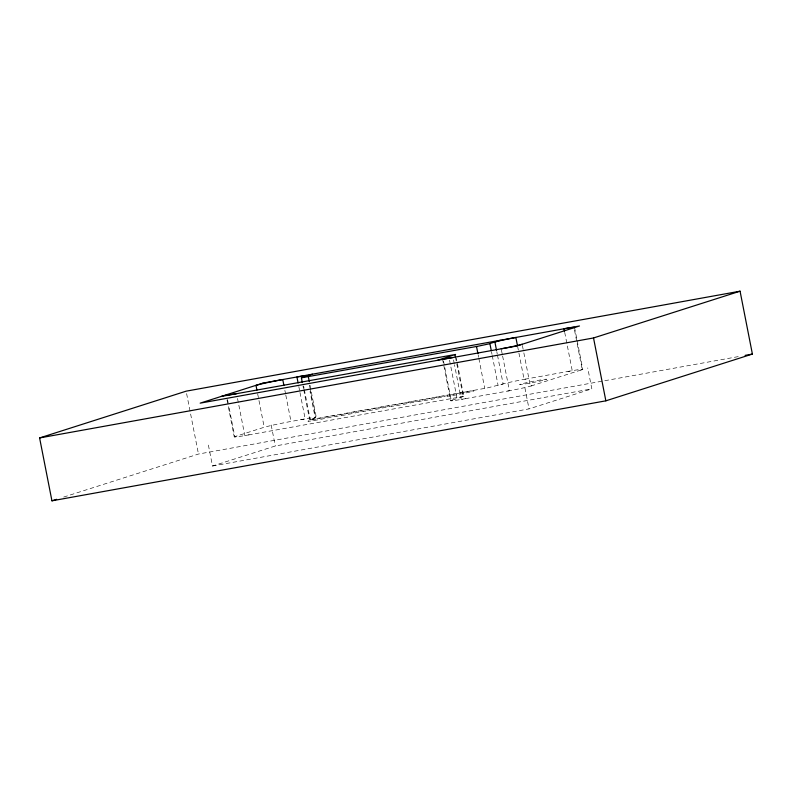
<?xml version="1.0" encoding="UTF-8"?>
<svg xmlns="http://www.w3.org/2000/svg" width="792" height="792" viewBox="0 0 792 792"><rect width="100%" height="100%" fill="white"/><g stroke="black" fill="none" stroke-linecap="round" stroke-linejoin="round"><path stroke-width="0.59" stroke-dasharray="3.96 2.97" d="M497.485 355.172L503.128 383.922L487.417 387.912L309.761 419.76L315.186 417.839L310.018 391.495M443.5 360.954L451.252 400.475L463.815 396.356L456.291 358.033M501.613 384.407L503.613 383.783A19.008 0.792 -11.1 0 1 522.967 379.586L528.373 378.606M531.897 385.704L529.898 386.328A19.008 0.792 -11.1 0 1 510.543 390.525L505.138 391.505M299.99 392.545L305.158 418.899L290.981 421.453A24.047 1.01 -11.1 0 0 264.211 427.254L234.788 436.639L228.68 405.504M63.657 497.069L198.475 454.044L740.223 356.261M208.395 445.064L212.504 466.023L275.309 445.985L591.832 388.852L587.723 367.894M212.504 466.023L529.026 408.89L591.832 388.852M236.303 436.154L234.511 436.748A19.008 0.792 -11.1 0 0 243.778 435.768L249.104 434.818M313.672 418.325L315.463 417.74A19.008 0.792 -11.1 0 0 306.197 418.711L300.871 419.671M452.767 399.99L450.975 400.574A19.008 0.792 -11.1 0 0 460.241 399.604L465.567 398.643M580.744 370.121L582.536 369.537A19.008 0.792 -11.1 0 0 573.269 370.507L567.943 371.468M463.815 396.356L244.817 435.59L238.709 404.455M574.566 327.442L576.913 339.422M577.15 340.619L582.793 369.359M574.507 330.115L582.259 369.636L530.383 386.189L523.809 352.658M564.706 332.363L572.23 370.686L524.086 379.378L517.74 347.045M522.393 345.47L523.571 351.46M524.918 387.932L529.026 408.89M501.435 350.014L502.375 354.806M502.613 356.004L509.424 390.733L461.281 399.416L454.469 364.686M496.782 351.579L497.247 353.975M491.545 351.985L492.01 354.38M492.248 355.578L498.118 385.516M478.16 354.885L478.635 357.281M478.863 358.469L484.744 388.417M455.479 357.133L463.231 396.653M453.529 359.895L454.232 363.488M449.549 360.192L456.826 397.327M442.49 358.835L450.717 400.752M310.009 385.229L316.582 418.77M309.375 385.229L309.84 387.625M310.078 388.822L315.721 417.562M303.603 385.902L304.078 388.298M304.306 389.496L310.187 419.433M303.019 386.199L303.494 388.595M303.732 389.783L309.603 419.73M298.812 386.555L299.752 391.347M284.863 390.317L285.575 393.911M285.803 395.109L290.981 421.453M271.191 425.027L275.309 445.985M257.638 393.713L264.211 427.254M237.531 398.465L238.471 403.257M227.502 399.514L228.442 404.306M226.977 399.792L234.254 436.917M186.615 393.594L198.475 454.044M313.88 420.542A13.9 0.584 -11.1 0 0 335.184 415.919A13.9 0.584 -11.1 0 0 315.711 419.156A13.9 0.584 -11.1 0 0 313.88 420.542M368.745 410.642A13.9 0.584 -11.1 0 0 390.05 406.029A13.9 0.584 -11.1 0 0 370.567 409.266A13.9 0.584 -11.1 0 0 368.745 410.642M341.461 415.572A13.9 0.584 -11.1 0 0 362.766 410.959A13.9 0.584 -11.1 0 0 343.282 414.186A13.9 0.584 -11.1 0 0 341.461 415.572M396.436 405.643A13.9 0.584 -11.1 0 0 417.74 401.029A13.9 0.584 -11.1 0 0 398.267 404.267A13.9 0.584 -11.1 0 0 396.436 405.643M424.136 400.643A13.9 0.584 -11.1 0 0 445.441 396.03A13.9 0.584 -11.1 0 0 425.957 399.267A13.9 0.584 -11.1 0 0 424.136 400.643M452.628 395.505A13.9 0.584 -11.1 0 0 473.923 390.892A13.9 0.584 -11.1 0 0 454.45 394.129A13.9 0.584 -11.1 0 0 452.628 395.505M525.363 383.912A13.9 0.584 -11.1 0 0 546.668 379.299A13.9 0.584 -11.1 0 0 527.185 382.536A13.9 0.584 -11.1 0 0 525.363 383.912"/><path stroke-width="1.19" d="M302.316 382.605L301.396 377.744L312.424 374.18M226.561 394.723L226.284 394.832A19.008 0.792 -11.1 0 0 235.551 393.852L236.6 393.673M306.959 375.923L307.237 375.824A19.008 0.792 -11.1 0 0 297.98 376.794L296.931 376.982L298.109 382.962M443.025 358.558L442.748 358.657A19.008 0.792 -11.1 0 0 452.014 357.687L453.054 357.499M574.032 327.72L574.309 327.621A19.008 0.792 -11.1 0 0 565.043 328.591L564.003 328.769L564.468 331.165M437.56 360.301L455.588 354.44L221.097 396.465M39.6 437.936L186.14 391.169L740.065 291.189L752.4 354.064L605.86 400.831L51.935 500.811L39.6 437.936L593.525 337.956L740.065 291.189M301.376 377.814L477.843 346.252L488.654 343.946L500.366 340.263M51.935 500.811L56.628 499.316M522.156 344.272L521.671 344.411A19.008 0.792 -11.1 0 1 502.316 348.609L501.197 348.817M745.094 355.38L752.4 354.064M593.525 337.956L605.86 400.831M517.503 345.847L515.859 337.461L514.741 337.669A19.008 0.792 -11.1 0 0 495.386 341.867L494.901 342.005L496.544 350.391M489.901 343.599L491.307 350.787M476.517 346.5L477.932 353.687M455.004 354.737L455.479 357.133M308.365 376.853L309.306 381.635M283.932 385.526L282.754 379.536A24.047 1.01 -11.1 0 0 255.994 385.338L256.935 390.129M262.974 383.11L200.168 403.148L516.691 346.015L579.496 325.977L262.974 383.11"/></g></svg>
